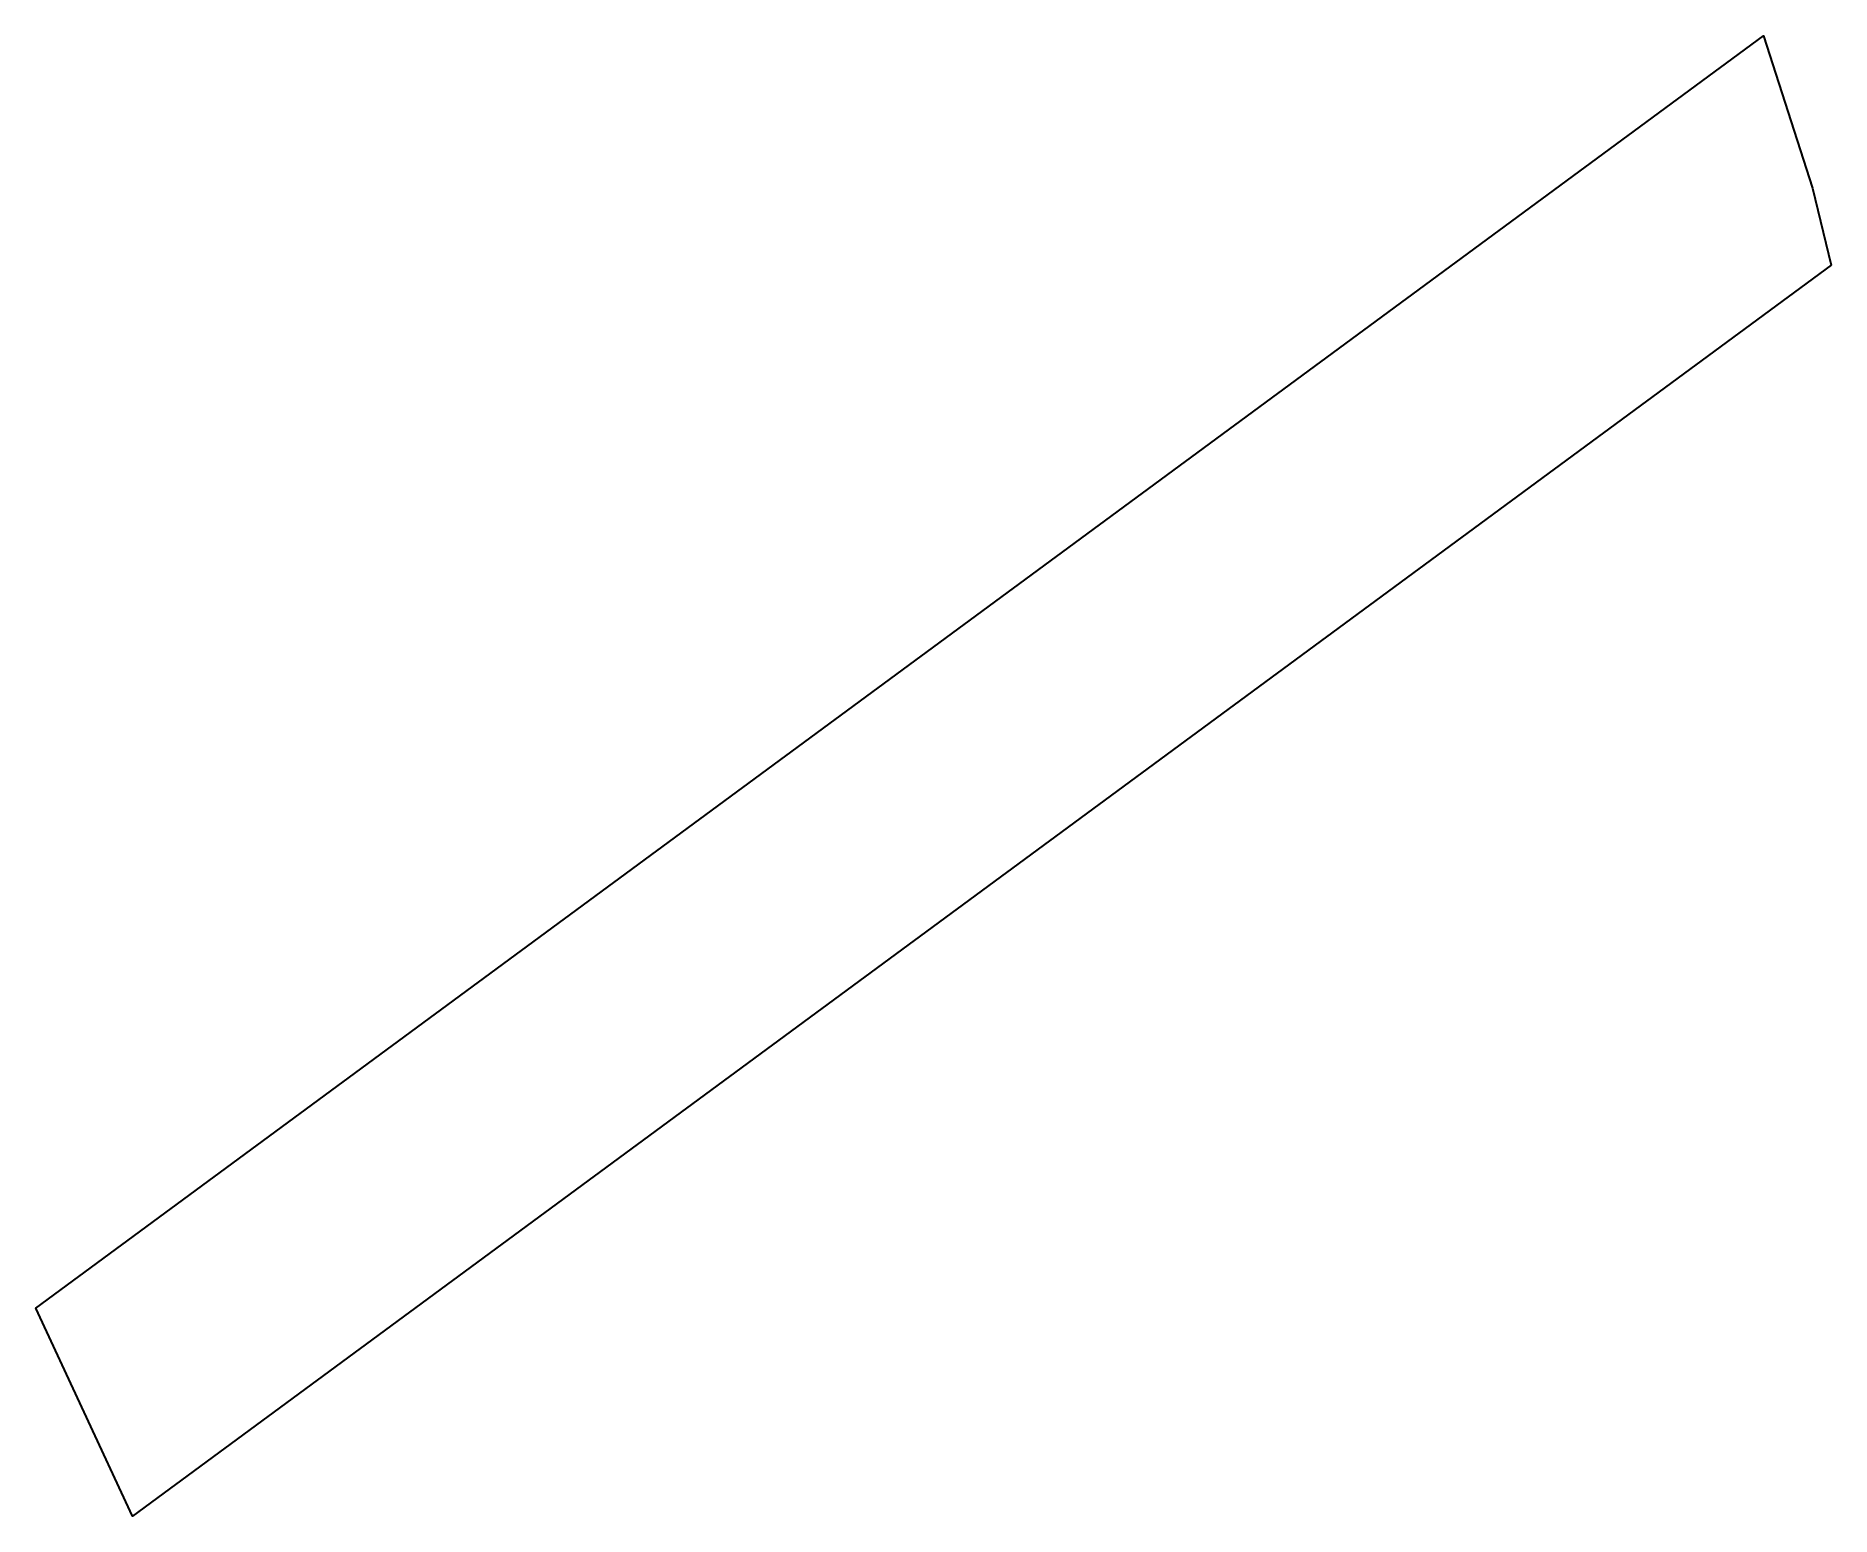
# Model space of a CAD drawing. Extents: x 613887 to 613994, y 646690 to 646779.
import ezdxf

# ---------------------------------------------------------------- set-up
doc = ezdxf.new("R2010")
doc.units = 0
doc.layers.add('_PARCELA_NOU_feb2025', color=50, linetype='Continuous')

msp = doc.modelspace()

# ---------------------------------------------------------------- linework, layer by layer
at = {"layer": '_PARCELA_NOU_feb2025'}
msp.add_lwpolyline([(613994.11, 646765.04), (613892.88, 646690.47), (613887.12, 646702.86), (613990.08, 646778.71), (613993, 646769.63)], close=True, dxfattribs=at)

doc.saveas('drawing.dxf')
